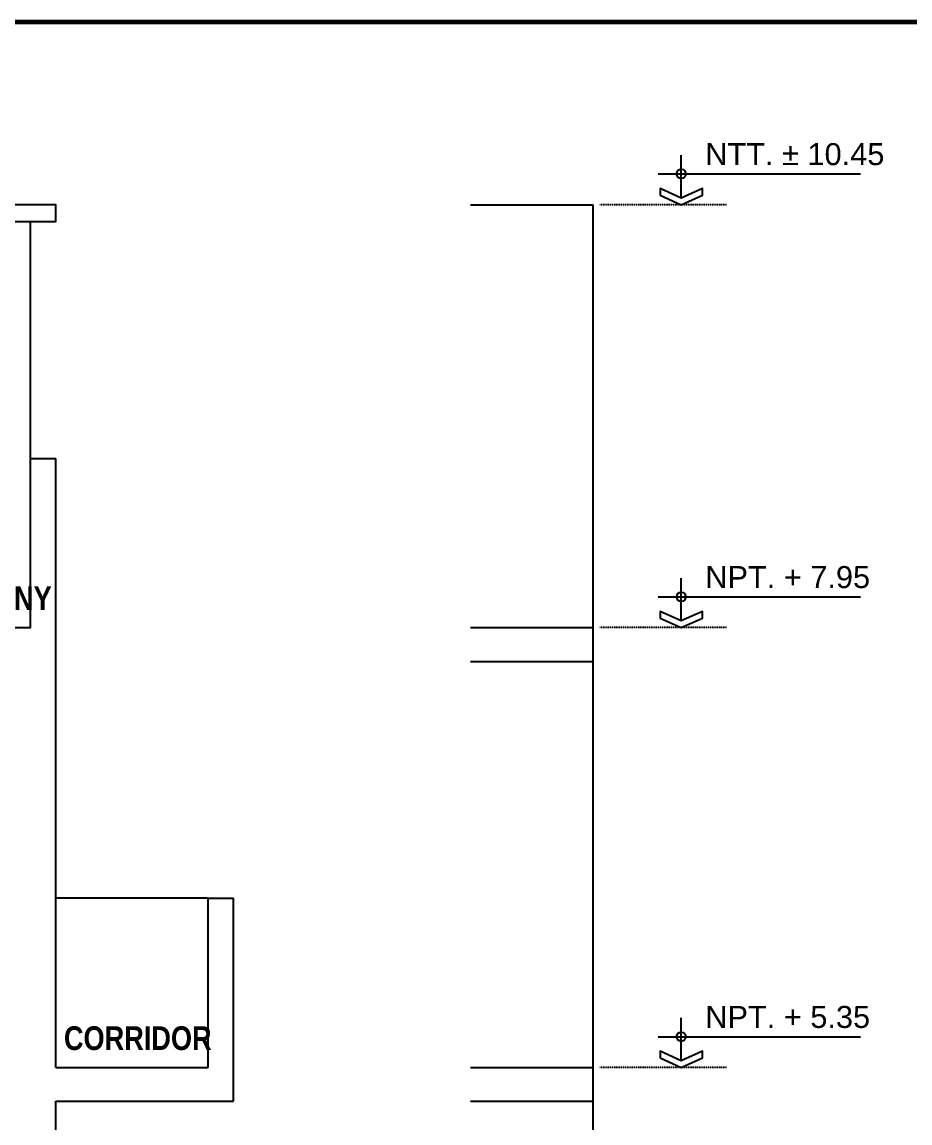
# Model space of a CAD drawing. Header units: millimetres. Extents: x -249630 to 95394, y -188036 to 109963.
# Drawn here: x -88020 to -81461, y 101828 to 109963 of the extents above; entities that cross this region are included whole.
import ezdxf

# ---------------------------------------------------------------- set-up
doc = ezdxf.new("R2010")
doc.units = ezdxf.units.MM
doc.header["$PDMODE"] = 2
doc.linetypes.add('DASHED2', pattern=[9.525, 6.35, -3.175])
for name, color, linetype in [('05', 5, 'Continuous'), ('Layer1', 2, 'Continuous'), ('Layer2', 8, 'Continuous'), ('Layer7', 7, 'Continuous'), ('Layer8', 8, 'Continuous'), ('SUBTITULOS', 90, 'Continuous'), ('VEREDA', 1, 'Continuous')]:
    doc.layers.add(name, color=color, linetype=linetype)
doc.layers.add('MUROS', color=6, linetype='Continuous', lineweight=60)
doc.styles.add('ARIAL', font='arial.ttf', dxfattribs={"height": 0.14})
doc.styles.add('COTAS', font='arial.ttf', dxfattribs={"width": 1.1})
doc.styles.add('SUBTITULOS(E)', font='swisscbi.ttf', dxfattribs={"oblique": 15, "height": 0.2})
doc.dimstyles.new('Copy of COTA1-50', dxfattribs={"dimscale": 0.5, "dimtxt": 0.22, "dimasz": 0.12, "dimexe": 0.08, "dimexo": 0.05, "dimgap": 0.076, "dimtad": 2, "dimtih": 1, "dimtoh": 1, "dimzin": 4, "dimdsep": 46, "dimtxsty": 'COTAS', "dimblk": 'ARCHTICK', "dimcen": -0.1, "dimclrd": 141, "dimclre": 141, "dimclrt": 11, "dimadec": 0, "dimazin": 0, "dimtfac": 1, "dimtix": 1, "dimtmove": 1, "dimatfit": 3, "dimfxl": 1, "dimtolj": 1, "dimtzin": 0, "dimarcsym": 0})

# ---------------------------------------------------------------- blocks, each defined once
blk = doc.blocks.new('_ArchTick')
at = {"color": 0, "linetype": 'ByBlock', "const_width": 0.15}
blk.add_lwpolyline([(-0.5, -0.5), (0.5, 0.5)], dxfattribs=at)
blk = doc.blocks.new('*D246')
at = {"layer": '05', "color": 141, "lineweight": -2, "transparency": 16777216}
for p, q in [((-84707.4, 101988.8), (-83800.6, 101988.8)), ((-83800.6, 98988.8), (-83800.6, 101988.8)), ((-84707.4, 98988.8), (-83800.6, 98988.8))]:
    blk.add_line(p, q, dxfattribs=at)
at = {"layer": 'Defpoints', "color": 0, "transparency": 16777216}
for p in [(-84707.5, 101988.8), (-83800.6, 101988.8), (-84707.5, 98988.8)]:
    blk.add_point(p, dxfattribs=at)
at = {"layer": '05', "color": 141, "lineweight": -2, "transparency": 16777216, "xscale": 0.06, "yscale": 0.06, "zscale": 0.06}
for p, rotation in [((-83800.6, 101988.8), 90), ((-83800.6, 98988.8), 270)]:
    blk.add_blockref('_ArchTick', p, dxfattribs=dict(at, rotation=rotation))
at = {"layer": '05', "color": 11, "transparency": 16777216, "insert": (-83800.3, 100488.8), "char_height": 0.11, "attachment_point": 5, "style": 'COTAS'}
blk.add_mtext('\\A1;3000.00', dxfattribs=at)
blk = doc.blocks.new('*D247')
at = {"layer": '05', "color": 141, "lineweight": -2, "transparency": 16777216}
for p, q in [((-84707.4, 102238.8), (-83800.6, 102238.8)), ((-83800.6, 101988.8), (-83800.6, 102238.8)), ((-84707.4, 101988.8), (-83800.6, 101988.8))]:
    blk.add_line(p, q, dxfattribs=at)
at = {"layer": 'Defpoints', "color": 0, "transparency": 16777216}
for p in [(-84707.5, 102238.8), (-83800.6, 102238.8), (-84707.5, 101988.8)]:
    blk.add_point(p, dxfattribs=at)
at = {"layer": '05', "color": 141, "lineweight": -2, "transparency": 16777216, "xscale": 0.06, "yscale": 0.06, "zscale": 0.06}
for p, rotation in [((-83800.6, 102238.8), 90), ((-83800.6, 101988.8), 270)]:
    blk.add_blockref('_ArchTick', p, dxfattribs=dict(at, rotation=rotation))
at = {"layer": '05', "color": 11, "transparency": 16777216, "insert": (-83800.3, 102113.8), "char_height": 0.11, "attachment_point": 5, "style": 'COTAS'}
blk.add_mtext('\\A1;250.00', dxfattribs=at)
blk = doc.blocks.new('*D248')
at = {"layer": '05', "color": 141, "lineweight": -2, "transparency": 16777216}
for p, q in [((-84707.4, 105238.8), (-83800.6, 105238.8)), ((-83800.6, 102238.8), (-83800.6, 105238.8)), ((-84707.4, 102238.8), (-83800.6, 102238.8))]:
    blk.add_line(p, q, dxfattribs=at)
at = {"layer": 'Defpoints', "color": 0, "transparency": 16777216}
for p in [(-84707.5, 105238.8), (-83800.6, 105238.8), (-84707.5, 102238.8)]:
    blk.add_point(p, dxfattribs=at)
at = {"layer": '05', "color": 141, "lineweight": -2, "transparency": 16777216, "xscale": 0.06, "yscale": 0.06, "zscale": 0.06}
for p, rotation in [((-83800.6, 105238.8), 90), ((-83800.6, 102238.8), 270)]:
    blk.add_blockref('_ArchTick', p, dxfattribs=dict(at, rotation=rotation))
at = {"layer": '05', "color": 11, "transparency": 16777216, "insert": (-83800.3, 103738.8), "char_height": 0.11, "attachment_point": 5, "style": 'COTAS'}
blk.add_mtext('\\A1;3000.00', dxfattribs=at)
blk = doc.blocks.new('*D249')
at = {"layer": '05', "color": 141, "lineweight": -2, "transparency": 16777216}
for p, q in [((-84707.4, 105488.8), (-83800.6, 105488.8)), ((-83800.6, 105238.8), (-83800.6, 105488.8)), ((-84707.4, 105238.8), (-83800.6, 105238.8))]:
    blk.add_line(p, q, dxfattribs=at)
at = {"layer": 'Defpoints', "color": 0, "transparency": 16777216}
for p in [(-84707.5, 105488.8), (-83800.6, 105488.8), (-84707.5, 105238.8)]:
    blk.add_point(p, dxfattribs=at)
at = {"layer": '05', "color": 141, "lineweight": -2, "transparency": 16777216, "xscale": 0.06, "yscale": 0.06, "zscale": 0.06}
for p, rotation in [((-83800.6, 105488.8), 90), ((-83800.6, 105238.8), 270)]:
    blk.add_blockref('_ArchTick', p, dxfattribs=dict(at, rotation=rotation))
at = {"layer": '05', "color": 11, "transparency": 16777216, "insert": (-83800.3, 105363.8), "char_height": 0.11, "attachment_point": 5, "style": 'COTAS'}
blk.add_mtext('\\A1;250.00', dxfattribs=at)
blk = doc.blocks.new('*D250')
at = {"layer": '05', "color": 141, "lineweight": -2, "transparency": 16777216}
for p, q in [((-84707.4, 108613.8), (-83800.6, 108613.8)), ((-83800.6, 105488.8), (-83800.6, 108613.8)), ((-84707.4, 105488.8), (-83800.6, 105488.8))]:
    blk.add_line(p, q, dxfattribs=at)
at = {"layer": 'Defpoints', "color": 0, "transparency": 16777216}
for p in [(-84707.5, 108613.8), (-83800.6, 108613.8), (-84707.5, 105488.8)]:
    blk.add_point(p, dxfattribs=at)
at = {"layer": '05', "color": 141, "lineweight": -2, "transparency": 16777216, "xscale": 0.06, "yscale": 0.06, "zscale": 0.06}
for p, rotation in [((-83800.6, 108613.8), 90), ((-83800.6, 105488.8), 270)]:
    blk.add_blockref('_ArchTick', p, dxfattribs=dict(at, rotation=rotation))
at = {"layer": '05', "color": 11, "transparency": 16777216, "insert": (-83800.3, 107051.3), "char_height": 0.11, "attachment_point": 5, "style": 'COTAS'}
blk.add_mtext('\\A1;3125.00', dxfattribs=at)
blk = doc.blocks.new('A$C4E7472FC')
for p, q in [((0.1958, 0.0563), (0.1958, 0.4177)), ((0, 0.2597), (1.71, 0.2597))]:
    blk.add_line(p, q)
blk.add_lwpolyline([(0.0179, 0.0806), (0.1958, 0), (0.3737, 0.0806), (0.3737, 0.1369), (0.1958, 0.0563), (0.0179, 0.1369)], close=True)
blk.add_circle((0.1958, 0.2597), 0.0392)

msp = doc.modelspace()

# ---------------------------------------------------------------- linework, layer by layer
at = {"layer": '05'}
for p, q in [((-87769.961, 102238.803), (-87769.961, 106738.803)), ((-86644.961, 102238.803), (-86644.961, 103488.803)), ((-86457.461, 101988.803), (-86457.461, 103488.803)), ((-87769.961, 95551.303), (-87769.961, 101988.803))]:
    msp.add_line(p, q, dxfattribs=at)
for points in [[(-94394.961, 105488.803), (-87957.461, 105488.803), (-87957.461, 106738.803)], [(-87957.461, 106738.803), (-87769.961, 106738.803)], [(-86644.961, 103488.803), (-86457.461, 103488.803)], [(-87769.961, 102238.803), (-86644.961, 102238.803)], [(-87769.961, 101988.803), (-86457.461, 101988.803)]]:
    msp.add_lwpolyline(points, dxfattribs=at)
at = {"layer": 'Layer1'}
msp.add_lwpolyline([(-88994.961, 108488.803), (-87769.961, 108488.803), (-87769.961, 108613.803), (-92557.461, 108613.803)], dxfattribs=at)
at = {"layer": 'Layer2'}
msp.add_lwpolyline([(-86644.961, 103488.803), (-87769.961, 103488.803)], dxfattribs=at)
at = {"layer": 'Layer8', "color": 8, "linetype": 'DASHED2', "ltscale": 0.02}
for p, q in [((-82815.16, 108613.803), (-83750.622, 108613.803)), ((-82815.16, 108613.803), (-83750.622, 108613.803)), ((-82815.16, 105488.803), (-83750.622, 105488.803)), ((-82815.16, 105488.803), (-83750.622, 105488.803)), ((-82815.16, 102238.803), (-83750.622, 102238.803)), ((-82815.16, 102238.803), (-83750.622, 102238.803))]:
    msp.add_line(p, q, dxfattribs=at)
at = {"layer": 'MUROS'}
msp.add_lwpolyline([(-100852.68, 72463.418), (-44521.546, 72463.418), (-44521.546, 109963.418), (-100852.68, 109963.418)], close=True, dxfattribs=at)
at = {"layer": 'VEREDA'}
msp.add_lwpolyline([(-87957.461, 106738.803), (-87957.461, 108488.803), (-87957.461, 108488.803)], dxfattribs=at)

# ---------------------------------------------------------------- block references
at = {"layer": 'Layer7', "xscale": 875.0000000000568, "yscale": 875.0000000000568, "zscale": 875.0000000000568}
for p in [(-83321.417, 108613.803), (-83321.417, 105488.803), (-83321.417, 102238.803)]:
    msp.add_blockref('A$C4E7472FC', p, dxfattribs=at)

# ---------------------------------------------------------------- texts
at = {"layer": 'Layer7', "style": 'ARIAL'}
for s, p in [('NTT. %%P 10.45', (-82972.79, 108905.814)), ('NPT. + 7.95', (-82972.79, 105780.814)), ('NPT. + 5.35', (-82972.79, 102530.814))]:
    msp.add_text(s, height=162.5, dxfattribs=at).set_placement(p)
at = {"layer": 'SUBTITULOS', "linetype": 'ByBlock', "style": 'SUBTITULOS(E)'}
for s, p in [('BALCONY', (-88791.812, 105617.828)), ('CORRIDOR', (-87710.353, 102367.828))]:
    msp.add_text(s, height=175, dxfattribs=at).set_placement(p)

# ---------------------------------------------------------------- dimensions: what is measured, and where the dimension line sits
at = {"layer": '05'}
for base, p1, p2, picture, middle in [((-83800.622, 108613.803), (-84707.461, 105488.803), (-84707.461, 108613.803), '*D250', (-83800.286, 107051.303)), ((-83800.622, 105488.803), (-84707.461, 105238.803), (-84707.461, 105488.803), '*D249', (-83800.332, 105363.803)), ((-83800.622, 105238.803), (-84707.461, 102238.803), (-84707.461, 105238.803), '*D248', (-83800.286, 103738.803)), ((-83800.622, 102238.803), (-84707.461, 101988.803), (-84707.461, 102238.803), '*D247', (-83800.332, 102113.803)), ((-83800.622, 101988.803), (-84707.461, 98988.803), (-84707.461, 101988.803), '*D246', (-83800.286, 100488.803))]:
    dim = msp.add_linear_dim(base=base, p1=p1, p2=p2, angle=90, dimstyle='Copy of COTA1-50', dxfattribs=at)
    dim.commit()
    dim.dimension.update_dxf_attribs({"geometry": picture, "text_midpoint": middle})

doc.saveas('drawing.dxf')
